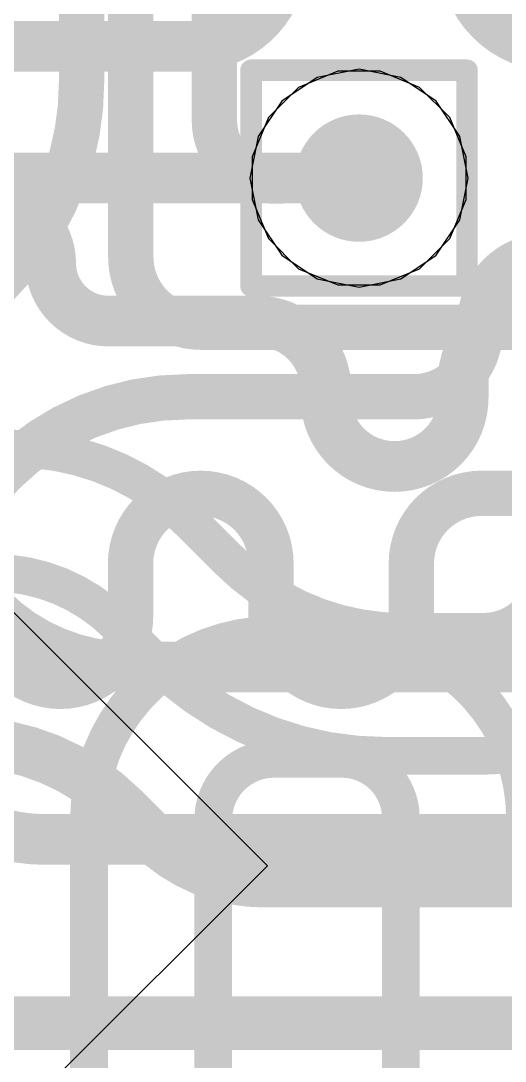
# Model space of a CAD drawing. Header units: inches. Extents: x -6 to 284, y -12 to 154.
# Drawn here: x 65.812 to 66.952, y 8.279 to 10.729 of the extents above; entities that cross this region are included whole.
import ezdxf

# ---------------------------------------------------------------- set-up
doc = ezdxf.new("R2010")
doc.units = ezdxf.units.IN
for name, color, linetype in [('Bottom Layer', 5, 'Continuous'), ('Drill Drawing', 1, 'Continuous'), ('GND-1', 16, 'Continuous'), ('GND-2', 90, 'Continuous'), ('GND-3', 216, 'Continuous'), ('GND-4', 54, 'Continuous'), ('PWR-1', 156, 'Continuous'), ('PWR-2', 130, 'Continuous'), ('Signal L1', 76, 'Continuous'), ('Signal L2', 6, 'Continuous'), ('Top Layer', 1, 'Continuous'), ('Via Holes', 16, 'Continuous')]:
    doc.layers.add(name, color=color, linetype=linetype)

msp = doc.modelspace()

# ---------------------------------------------------------------- hatches: boundary and pattern name
at = {"layer": 'Bottom Layer'}
h = msp.add_hatch(color=5, dxfattribs=at)
edge = h.paths.add_edge_path()
edge.add_arc((66.60783731999999, 10.3581835), 0.1499997, 0, 360)
at = {"layer": 'GND-1'}
h = msp.add_hatch(color=16, dxfattribs=at)
edge = h.paths.add_edge_path()
edge.add_arc((66.60783731999999, 10.3581835), 0.1499997, 0, 360)
at = {"layer": 'GND-2'}
h = msp.add_hatch(color=90, dxfattribs=at)
edge = h.paths.add_edge_path()
edge.add_arc((66.60783731999999, 10.3581835), 0.1499997, 0, 360)
at = {"layer": 'GND-3'}
h = msp.add_hatch(color=216, dxfattribs=at)
edge = h.paths.add_edge_path()
edge.add_arc((66.60783731999999, 10.3581835), 0.1499997, 0, 360)
at = {"layer": 'GND-4'}
h = msp.add_hatch(color=54, dxfattribs=at)
edge = h.paths.add_edge_path()
edge.add_arc((66.60783731999999, 10.3581835), 0.1499997, 0, 360)
at = {"layer": 'PWR-1'}
h = msp.add_hatch(color=156, dxfattribs=at)
edge = h.paths.add_edge_path()
edge.add_arc((66.60783731999999, 10.3581835), 0.1499997, 0, 360)
at = {"layer": 'PWR-2'}
h = msp.add_hatch(color=130, dxfattribs=at)
edge = h.paths.add_edge_path()
edge.add_arc((66.60783731999999, 10.3581835), 0.1499997, 0, 360)
at = {"layer": 'Signal L1'}
h = msp.add_hatch(color=76, dxfattribs=at)
edge = h.paths.add_edge_path()
edge.add_arc((66.60783731999999, 10.3581835), 0.1499997, 0, 360)
at = {"layer": 'Signal L2'}
h = msp.add_hatch(color=6, dxfattribs=at)
edge = h.paths.add_edge_path()
edge.add_arc((66.60783731999999, 10.3581835), 0.1499997, 0, 360)
at = {"layer": 'Top Layer'}
h = msp.add_hatch(color=1, dxfattribs=at)
edge = h.paths.add_edge_path()
edge.add_arc((66.60783731999999, 10.3581835), 0.1499997, 0, 360)
at = {"layer": 'Via Holes'}
h = msp.add_hatch(color=7, dxfattribs=at)
edge = h.paths.add_edge_path()
edge.add_arc((66.60783731999999, 10.3581835), 0.07499858, 0, 360)

# ---------------------------------------------------------------- linework, layer by layer
at = {"layer": 'Bottom Layer'}
for points in [[(66.07104896, 10.17212342, 0.10668, 0.10668, 0), (66.07104896, 11.16982526, 0.10668, 0.10668, 0)], [(66.23614896, 10.00702342, 0.10668, 0.10668, -0.4142135623730951), (66.07104896, 10.17212342, 0.10668, 0.10668, 0)], [(66.23614896, 10.00702342, 0.10668, 0.10668, 0), (67.63077659999999, 10.00702342, 0.10668, 0.10668, 0)], [(66.07051048, 9.45076342, 0.10668, 0.10668, -0.9999999999999999), (66.40071048, 9.45076342, 0.10668, 0.10668, 0)], [(66.73091047999999, 9.45076342, 0.10668, 0.10668, -0.4142135623730951), (66.89601048, 9.61586342, 0.10668, 0.10668, 0)], [(66.89601048, 9.61586342, 0.10668, 0.10668, 0), (67.28309123999999, 9.61586342, 0.10668, 0.10668, 0)], [(66.07051048, 9.3263085, 0.10668, 0.10668, 0), (66.07051048, 9.45076342, 0.10668, 0.10668, 0)], [(66.40071048, 9.3263085, 0.10668, 0.10668, 0), (66.40071048, 9.45076342, 0.10668, 0.10668, 0)], [(66.73091047999999, 9.3263085, 0.10668, 0.10668, 0), (66.73091047999999, 9.45076342, 0.10668, 0.10668, 0)], [(66.07051048, 9.3263085, 0.10668, 0.10668, -0.9999999999999999), (65.74031047999999, 9.3263085, 0.10668, 0.10668, 0)], [(66.73091047999999, 9.3263085, 0.10668, 0.10668, -0.9999999999999999), (66.40071048, 9.3263085, 0.10668, 0.10668, 0)]]:
    msp.add_lwpolyline(points, format="xyseb", dxfattribs=at)
for points in [[(66.04437895999999, 10.17212342, 0.05333999999999999, 0.05333999999999999, 1), (66.09771896, 10.17212342, 0.05333999999999999, 0.05333999999999999, 1)], [(66.04437895999999, 10.17212342, 0.05333999999999999, 0.05333999999999999, 1), (66.09771896, 10.17212342, 0.05333999999999999, 0.05333999999999999, 1)], [(66.20947896, 10.00702342, 0.05333999999999999, 0.05333999999999999, 1), (66.26281895999999, 10.00702342, 0.05333999999999999, 0.05333999999999999, 1)], [(66.20947896, 10.00702342, 0.05333999999999999, 0.05333999999999999, 1), (66.26281895999999, 10.00702342, 0.05333999999999999, 0.05333999999999999, 1)], [(66.86934048, 9.61586342, 0.05333999999999999, 0.05333999999999999, 1), (66.92268048, 9.61586342, 0.05333999999999999, 0.05333999999999999, 1)], [(66.86934048, 9.61586342, 0.05333999999999999, 0.05333999999999999, 1), (66.92268048, 9.61586342, 0.05333999999999999, 0.05333999999999999, 1)], [(66.04384048, 9.45076342, 0.05333999999999999, 0.05333999999999999, 1), (66.09718047999999, 9.45076342, 0.05333999999999999, 0.05333999999999999, 1)], [(66.04384048, 9.45076342, 0.05333999999999999, 0.05333999999999999, 1), (66.09718047999999, 9.45076342, 0.05333999999999999, 0.05333999999999999, 1)], [(66.37404047999999, 9.45076342, 0.05333999999999999, 0.05333999999999999, 1), (66.42738048, 9.45076342, 0.05333999999999999, 0.05333999999999999, 1)], [(66.37404047999999, 9.45076342, 0.05333999999999999, 0.05333999999999999, 1), (66.42738048, 9.45076342, 0.05333999999999999, 0.05333999999999999, 1)], [(66.70424048, 9.45076342, 0.05333999999999999, 0.05333999999999999, 1), (66.75758047999999, 9.45076342, 0.05333999999999999, 0.05333999999999999, 1)], [(66.70424048, 9.45076342, 0.05333999999999999, 0.05333999999999999, 1), (66.75758047999999, 9.45076342, 0.05333999999999999, 0.05333999999999999, 1)], [(66.04384048, 9.3263085, 0.05333999999999999, 0.05333999999999999, 1), (66.09718047999999, 9.3263085, 0.05333999999999999, 0.05333999999999999, 1)], [(66.04384048, 9.3263085, 0.05333999999999999, 0.05333999999999999, 1), (66.09718047999999, 9.3263085, 0.05333999999999999, 0.05333999999999999, 1)], [(66.37404047999999, 9.3263085, 0.05333999999999999, 0.05333999999999999, 1), (66.42738048, 9.3263085, 0.05333999999999999, 0.05333999999999999, 1)], [(66.37404047999999, 9.3263085, 0.05333999999999999, 0.05333999999999999, 1), (66.42738048, 9.3263085, 0.05333999999999999, 0.05333999999999999, 1)], [(66.70424048, 9.3263085, 0.05333999999999999, 0.05333999999999999, 1), (66.75758047999999, 9.3263085, 0.05333999999999999, 0.05333999999999999, 1)], [(66.70424048, 9.3263085, 0.05333999999999999, 0.05333999999999999, 1), (66.75758047999999, 9.3263085, 0.05333999999999999, 0.05333999999999999, 1)]]:
    msp.add_lwpolyline(points, format="xyseb", close=True, dxfattribs=at)
at = {"layer": 'Drill Drawing'}
for points in [[(66.35383732, 10.6121835, 0.0508, 0.0508, 0), (66.86183731999999, 10.6121835, 0.0508, 0.0508, 0)], [(66.35383732, 10.1041835, 0.0508, 0.0508, 0), (66.35383732, 10.6121835, 0.0508, 0.0508, 0)], [(66.86183731999999, 10.1041835, 0.0508, 0.0508, 0), (66.86183731999999, 10.6121835, 0.0508, 0.0508, 0)], [(66.35383732, 10.1041835, 0.0508, 0.0508, 0), (66.86183731999999, 10.1041835, 0.0508, 0.0508, 0)]]:
    msp.add_lwpolyline(points, format="xyseb", dxfattribs=at)
for points in [[(66.34113731999999, 10.6121835, 0.0254, 0.0254, 1), (66.36653732, 10.6121835, 0.0254, 0.0254, 1)], [(66.34113731999999, 10.6121835, 0.0254, 0.0254, 1), (66.36653732, 10.6121835, 0.0254, 0.0254, 1)], [(66.84913732, 10.6121835, 0.0254, 0.0254, 1), (66.87453732, 10.6121835, 0.0254, 0.0254, 1)], [(66.84913732, 10.6121835, 0.0254, 0.0254, 1), (66.87453732, 10.6121835, 0.0254, 0.0254, 1)], [(66.34113731999999, 10.1041835, 0.0254, 0.0254, 1), (66.36653732, 10.1041835, 0.0254, 0.0254, 1)], [(66.34113731999999, 10.1041835, 0.0254, 0.0254, 1), (66.36653732, 10.1041835, 0.0254, 0.0254, 1)], [(66.84913732, 10.1041835, 0.0254, 0.0254, 1), (66.87453732, 10.1041835, 0.0254, 0.0254, 1)], [(66.84913732, 10.1041835, 0.0254, 0.0254, 1), (66.87453732, 10.1041835, 0.0254, 0.0254, 1)]]:
    msp.add_lwpolyline(points, format="xyseb", close=True, dxfattribs=at)
at = {"layer": 'GND-1'}
for p, q in [((66.5577917, 10.6097832), (66.46531792, 10.57148)), ((66.65788294000001, 10.6097832), (66.5577917, 10.6097832)), ((66.75035671999998, 10.57148), (66.65788294000001, 10.6097832)), ((66.46531792, 10.57148), (66.39454082, 10.5007029)), ((66.82113381999999, 10.5007029), (66.75035671999998, 10.57148)), ((66.39454082, 10.5007029), (66.35623761999999, 10.40822912)), ((66.85943702, 10.40822912), (66.82113381999999, 10.5007029)), ((66.35623761999999, 10.40822912), (66.35623761999999, 10.30813788)), ((66.85943702, 10.30813788), (66.85943702, 10.40822912)), ((66.35623761999999, 10.30813788), (66.39454082, 10.2156641)), ((66.82113381999999, 10.2156641), (66.85943702, 10.30813788)), ((66.39454082, 10.2156641), (66.46531792, 10.144887)), ((66.75035671999998, 10.144887), (66.82113381999999, 10.2156641)), ((66.46531792, 10.144887), (66.5577917, 10.1065838)), ((66.65788294000001, 10.1065838), (66.75035671999998, 10.144887)), ((66.5577917, 10.1065838), (66.65788294000001, 10.1065838))]:
    msp.add_line(p, q, dxfattribs=at)
at = {"layer": 'GND-2'}
for p, q in [((66.5577917, 10.6097832), (66.46531792, 10.57148)), ((66.65788294000001, 10.6097832), (66.5577917, 10.6097832)), ((66.75035671999998, 10.57148), (66.65788294000001, 10.6097832)), ((66.46531792, 10.57148), (66.39454082, 10.5007029)), ((66.82113381999999, 10.5007029), (66.75035671999998, 10.57148)), ((66.39454082, 10.5007029), (66.35623761999999, 10.40822912)), ((66.85943702, 10.40822912), (66.82113381999999, 10.5007029)), ((66.35623761999999, 10.40822912), (66.35623761999999, 10.30813788)), ((66.85943702, 10.30813788), (66.85943702, 10.40822912)), ((66.35623761999999, 10.30813788), (66.39454082, 10.2156641)), ((66.82113381999999, 10.2156641), (66.85943702, 10.30813788)), ((66.39454082, 10.2156641), (66.46531792, 10.144887)), ((66.75035671999998, 10.144887), (66.82113381999999, 10.2156641)), ((66.46531792, 10.144887), (66.5577917, 10.1065838)), ((66.65788294000001, 10.1065838), (66.75035671999998, 10.144887)), ((66.5577917, 10.1065838), (66.65788294000001, 10.1065838))]:
    msp.add_line(p, q, dxfattribs=at)
at = {"layer": 'GND-3'}
for p, q in [((66.5577917, 10.6097832), (66.46531792, 10.57148)), ((66.65788294000001, 10.6097832), (66.5577917, 10.6097832)), ((66.75035671999998, 10.57148), (66.65788294000001, 10.6097832)), ((66.46531792, 10.57148), (66.39454082, 10.5007029)), ((66.82113381999999, 10.5007029), (66.75035671999998, 10.57148)), ((66.39454082, 10.5007029), (66.35623761999999, 10.40822912)), ((66.85943702, 10.40822912), (66.82113381999999, 10.5007029)), ((66.35623761999999, 10.40822912), (66.35623761999999, 10.30813788)), ((66.85943702, 10.30813788), (66.85943702, 10.40822912)), ((66.35623761999999, 10.30813788), (66.39454082, 10.2156641)), ((66.82113381999999, 10.2156641), (66.85943702, 10.30813788)), ((66.39454082, 10.2156641), (66.46531792, 10.144887)), ((66.75035671999998, 10.144887), (66.82113381999999, 10.2156641)), ((66.46531792, 10.144887), (66.5577917, 10.1065838)), ((66.65788294000001, 10.1065838), (66.75035671999998, 10.144887)), ((66.5577917, 10.1065838), (66.65788294000001, 10.1065838))]:
    msp.add_line(p, q, dxfattribs=at)
at = {"layer": 'GND-4'}
for p, q in [((66.5577917, 10.6097832), (66.46531792, 10.57148)), ((66.65788294000001, 10.6097832), (66.5577917, 10.6097832)), ((66.75035671999998, 10.57148), (66.65788294000001, 10.6097832)), ((66.46531792, 10.57148), (66.39454082, 10.5007029)), ((66.82113381999999, 10.5007029), (66.75035671999998, 10.57148)), ((66.39454082, 10.5007029), (66.35623761999999, 10.40822912)), ((66.85943702, 10.40822912), (66.82113381999999, 10.5007029)), ((66.35623761999999, 10.40822912), (66.35623761999999, 10.30813788)), ((66.85943702, 10.30813788), (66.85943702, 10.40822912)), ((66.35623761999999, 10.30813788), (66.39454082, 10.2156641)), ((66.82113381999999, 10.2156641), (66.85943702, 10.30813788)), ((66.39454082, 10.2156641), (66.46531792, 10.144887)), ((66.75035671999998, 10.144887), (66.82113381999999, 10.2156641)), ((66.46531792, 10.144887), (66.5577917, 10.1065838)), ((66.65788294000001, 10.1065838), (66.75035671999998, 10.144887)), ((66.5577917, 10.1065838), (66.65788294000001, 10.1065838))]:
    msp.add_line(p, q, dxfattribs=at)
at = {"layer": 'PWR-1'}
for p, q in [((66.60783731999999, 10.61471334), (66.50966885999999, 10.59518582)), ((66.70600578, 10.59518582), (66.60783731999999, 10.61471334)), ((66.50966885999999, 10.59518582), (66.42644322, 10.5395776)), ((66.78923142, 10.5395776), (66.70600578, 10.59518582)), ((66.42644322, 10.5395776), (66.370835, 10.45635196)), ((66.84483964, 10.45635196), (66.78923142, 10.5395776)), ((66.370835, 10.45635196), (66.35130748, 10.3581835)), ((66.86436716, 10.3581835), (66.84483964, 10.45635196)), ((66.35130748, 10.3581835), (66.370835, 10.26001504)), ((66.84483964, 10.26001504), (66.86436716, 10.3581835)), ((66.370835, 10.26001504), (66.42644322, 10.1767894)), ((66.78923142, 10.1767894), (66.84483964, 10.26001504)), ((66.42644322, 10.1767894), (66.50966885999999, 10.12118118)), ((66.70600578, 10.12118118), (66.78923142, 10.1767894)), ((66.50966885999999, 10.12118118), (66.60783731999999, 10.10165366)), ((66.60783731999999, 10.10165366), (66.70600578, 10.12118118))]:
    msp.add_line(p, q, dxfattribs=at)
at = {"layer": 'PWR-2'}
for p, q in [((66.60783731999999, 10.61471334), (66.50966885999999, 10.59518582)), ((66.70600578, 10.59518582), (66.60783731999999, 10.61471334)), ((66.50966885999999, 10.59518582), (66.42644322, 10.5395776)), ((66.78923142, 10.5395776), (66.70600578, 10.59518582)), ((66.42644322, 10.5395776), (66.370835, 10.45635196)), ((66.84483964, 10.45635196), (66.78923142, 10.5395776)), ((66.370835, 10.45635196), (66.35130748, 10.3581835)), ((66.86436716, 10.3581835), (66.84483964, 10.45635196)), ((66.35130748, 10.3581835), (66.370835, 10.26001504)), ((66.84483964, 10.26001504), (66.86436716, 10.3581835)), ((66.370835, 10.26001504), (66.42644322, 10.1767894)), ((66.78923142, 10.1767894), (66.84483964, 10.26001504)), ((66.42644322, 10.1767894), (66.50966885999999, 10.12118118)), ((66.70600578, 10.12118118), (66.78923142, 10.1767894)), ((66.50966885999999, 10.12118118), (66.60783731999999, 10.10165366)), ((66.60783731999999, 10.10165366), (66.70600578, 10.12118118))]:
    msp.add_line(p, q, dxfattribs=at)
at = {"layer": 'Signal L1'}
for points in [[(66.42878001999999, 10.88205342, 0.11938, 0.11938, -0.4142135623730951), (66.21542002, 10.66869342, 0.11938, 0.11938, 0)], [(67.28222002, 10.88205342, 0.11938, 0.11938, -0.9999999999999999), (66.85550002, 10.88205342, 0.11938, 0.11938, 0)], [(64.06783732, 10.66869342, 0.11938, 0.11938, 0), (66.21542002, 10.66869342, 0.11938, 0.11938, 0)], [(65.61080858, 10.15733046, 0.11938, 0.11938, -0.9999999999999999), (65.88258857999999, 10.15733046, 0.11938, 0.11938, 0)], [(65.88258857999999, 10.15730506, 0.11938, 0.11938, 0), (65.88258857999999, 10.15733046, 0.11938, 0.11938, 0)], [(66.01847858, 10.02141506, 0.11938, 0.11938, -0.4142135623730951), (65.88258857999999, 10.15730506, 0.11938, 0.11938, 0)], [(66.85266792, 9.8811588, 0.11938, 0.11938, -0.9999999999999999), (67.17524791999999, 9.8811588, 0.11938, 0.11938, 0)], [(66.01847858, 10.02141506, 0.11938, 0.11938, 0), (66.36879792, 10.02141506, 0.11938, 0.11938, 0)], [(66.36879792, 10.02141506, 0.11938, 0.11938, -0.4142135623730951), (66.53008792, 9.86012506, 0.11938, 0.11938, 0)], [(66.85266792, 9.8402521, 0.11938, 0.11938, 0), (66.85266792, 9.8811588, 0.11938, 0.11938, 0)], [(66.53008792, 9.8402521, 0.11938, 0.11938, 0), (66.53008792, 9.86012506, 0.11938, 0.11938, 0)], [(66.85266792, 9.8402521, 0.11938, 0.11938, -0.9999999999999999), (66.53008792, 9.8402521, 0.11938, 0.11938, 0)], [(66.06960624, 9.206489079999999, 0.11938, 0.11938, -0.1986766230359595), (65.74289112, 9.34164502, 0.11938, 0.11938, 0)], [(66.06960624, 9.206489079999999, 0.11938, 0.11938, 0), (67.69811453999999, 9.206489079999999, 0.11938, 0.11938, 0)], [(65.86895385999999, 8.800675819999999, 0.11938, 0.11938, -0.198912367379658), (65.59183732, 8.915460959999999, 0.11938, 0.11938, 0)], [(65.86895385999999, 8.800675819999999, 0.11938, 0.11938, 0), (72.83070015999999, 8.800675819999999, 0.11938, 0.11938, 0)], [(64.01477926, 8.37136502, 0.11938, 0.11938, 0), (73.68458212, 8.37136502, 0.11938, 0.11938, 0)]]:
    msp.add_lwpolyline(points, format="xyseb", dxfattribs=at)
for points in [[(66.18557502, 10.66869342, 0.05969, 0.05969, 1), (66.24526501999999, 10.66869342, 0.05969, 0.05969, 1)], [(66.18557502, 10.66869342, 0.05969, 0.05969, 1), (66.24526501999999, 10.66869342, 0.05969, 0.05969, 1)], [(65.85274358, 10.15733046, 0.05969, 0.05969, 1), (65.91243358, 10.15733046, 0.05969, 0.05969, 1)], [(65.85274358, 10.15733046, 0.05969, 0.05969, 1), (65.91243358, 10.15733046, 0.05969, 0.05969, 1)], [(65.85274358, 10.15730506, 0.05969, 0.05969, 1), (65.91243358, 10.15730506, 0.05969, 0.05969, 1)], [(65.85274358, 10.15730506, 0.05969, 0.05969, 1), (65.91243358, 10.15730506, 0.05969, 0.05969, 1)], [(65.98863358, 10.02141506, 0.05969, 0.05969, 1), (66.04832357999999, 10.02141506, 0.05969, 0.05969, 1)], [(65.98863358, 10.02141506, 0.05969, 0.05969, 1), (66.04832357999999, 10.02141506, 0.05969, 0.05969, 1)], [(66.33895292, 10.02141506, 0.05969, 0.05969, 1), (66.39864292, 10.02141506, 0.05969, 0.05969, 1)], [(66.33895292, 10.02141506, 0.05969, 0.05969, 1), (66.39864292, 10.02141506, 0.05969, 0.05969, 1)], [(66.82282292, 9.8811588, 0.05969, 0.05969, 1), (66.88251292, 9.8811588, 0.05969, 0.05969, 1)], [(66.82282292, 9.8811588, 0.05969, 0.05969, 1), (66.88251292, 9.8811588, 0.05969, 0.05969, 1)], [(66.50024292, 9.86012506, 0.05969, 0.05969, 1), (66.55993292, 9.86012506, 0.05969, 0.05969, 1)], [(66.50024292, 9.86012506, 0.05969, 0.05969, 1), (66.55993292, 9.86012506, 0.05969, 0.05969, 1)], [(66.50024292, 9.8402521, 0.05969, 0.05969, 1), (66.55993292, 9.8402521, 0.05969, 0.05969, 1)], [(66.50024292, 9.8402521, 0.05969, 0.05969, 1), (66.55993292, 9.8402521, 0.05969, 0.05969, 1)], [(66.82282292, 9.8402521, 0.05969, 0.05969, 1), (66.88251292, 9.8402521, 0.05969, 0.05969, 1)], [(66.82282292, 9.8402521, 0.05969, 0.05969, 1), (66.88251292, 9.8402521, 0.05969, 0.05969, 1)], [(66.03976123999999, 9.206489079999999, 0.05969, 0.05969, 1), (66.09945124, 9.206489079999999, 0.05969, 0.05969, 1)], [(66.03976123999999, 9.206489079999999, 0.05969, 0.05969, 1), (66.09945124, 9.206489079999999, 0.05969, 0.05969, 1)], [(65.83910886, 8.800675819999999, 0.05969, 0.05969, 1), (65.89879886, 8.800675819999999, 0.05969, 0.05969, 1)], [(65.83910886, 8.800675819999999, 0.05969, 0.05969, 1), (65.89879886, 8.800675819999999, 0.05969, 0.05969, 1)]]:
    msp.add_lwpolyline(points, format="xyseb", close=True, dxfattribs=at)
at = {"layer": 'Signal L2'}
for points in [[(65.63691977999999, 10.3581835, 0.11938, 0.11938, 0), (66.60783731999999, 10.3581835, 0.11938, 0.11938, 0)], [(65.3322417, 9.72102958, 0.08889999999999999, 0.08889999999999999, 0), (65.79225602, 9.72102958, 0.08889999999999999, 0.08889999999999999, 0)], [(65.79698042, 9.721042279999999, 0.08889999999999999, 0.08889999999999999, -0.2005161979741996), (66.20983456, 9.54987676, 0.08889999999999999, 0.08889999999999999, 0)], [(66.20983202, 9.54987422, 0.08889999999999999, 0.08889999999999999, 0), (66.21267936, 9.54701164, 0.08889999999999999, 0.08889999999999999, 0)], [(66.21267936, 9.54701164, 0.08889999999999999, 0.08889999999999999, 0), (66.29992328, 9.459775339999998, 0.08889999999999999, 0.08889999999999999, 0)], [(66.71046602, 9.28972488, 0.08889999999999999, 0.08889999999999999, -0.198912367379658), (66.29992582, 9.459777879999999, 0.08889999999999999, 0.08889999999999999, 0)], [(65.74592895999999, 9.428929579999998, 0.08889999999999999, 0.08889999999999999, -0.1986622820675301), (66.03941834, 9.307189919999999, 0.08889999999999999, 0.08889999999999999, 0)], [(67.33912871999999, 9.43577488, 0.08889999999999999, 0.08889999999999999, -0.4142135623730951), (66.90097872, 8.997624879999998, 0.08889999999999999, 0.08889999999999999, 0)], [(67.04702872, 9.43577488, 0.08889999999999999, 0.08889999999999999, -0.4142135623730951), (66.90097872, 9.28972488, 0.08889999999999999, 0.08889999999999999, 0)], [(66.0394158, 9.307187379999998, 0.08889999999999999, 0.08889999999999999, 0), (66.0405969, 9.306008819999999, 0.08889999999999999, 0.08889999999999999, 0)], [(66.0405969, 9.306008819999999, 0.08889999999999999, 0.08889999999999999, 0), (66.12077962, 9.22582864, 0.08889999999999999, 0.08889999999999999, 0)], [(66.71046602, 9.28972488, 0.08889999999999999, 0.08889999999999999, 0), (66.90097872, 9.28972488, 0.08889999999999999, 0.08889999999999999, 0)], [(66.66968378, 8.99762234, 0.08889999999999999, 0.08889999999999999, -0.1995972435063841), (66.12077962, 9.22582864, 0.08889999999999999, 0.08889999999999999, 0)], [(65.67644725999999, 9.03039342, 0.11938, 0.11938, -0.1986991494080848), (66.0520269, 8.87500384, 0.11938, 0.11938, 0)], [(66.66968378, 8.99762234, 0.08889999999999999, 0.08889999999999999, 0), (66.66968632, 8.997624879999998, 0.08889999999999999, 0.08889999999999999, 0)], [(66.66968632, 8.997624879999998, 0.08889999999999999, 0.08889999999999999, 0), (66.90097872, 8.997624879999998, 0.08889999999999999, 0.08889999999999999, 0)], [(66.05233424, 8.8746965, 0.11938, 0.11938, 0), (66.11539735999999, 8.81163338, 0.11938, 0.11938, 0)], [(66.3846526, 8.70019342, 0.11938, 0.11938, -0.1987644589969734), (66.11539735999999, 8.81163338, 0.11938, 0.11938, 0)], [(66.3846526, 8.70019342, 0.11938, 0.11938, 0), (76.26723125999999, 8.70019342, 0.11938, 0.11938, 0)], [(64.4796526, 8.364913419999999, 0.11938, 0.11938, 0), (78.60933732, 8.364913419999999, 0.11938, 0.11938, 0)]]:
    msp.add_lwpolyline(points, format="xyseb", dxfattribs=at)
for points in [[(66.57799231999999, 10.3581835, 0.05969, 0.05969, 1), (66.63768232, 10.3581835, 0.05969, 0.05969, 1)], [(65.77003101999999, 9.72102958, 0.04445, 0.04445, 1), (65.81448102, 9.72102958, 0.04445, 0.04445, 1)], [(65.77475541999999, 9.721042279999999, 0.04445, 0.04445, 1), (65.81920541999999, 9.721042279999999, 0.04445, 0.04445, 1)], [(66.18760702, 9.54987422, 0.04445, 0.04445, 1), (66.23205702, 9.54987422, 0.04445, 0.04445, 1)], [(66.18760956, 9.54987676, 0.04445, 0.04445, 1), (66.23205956, 9.54987676, 0.04445, 0.04445, 1)], [(66.19045435999999, 9.54701164, 0.04445, 0.04445, 1), (66.23490435999999, 9.54701164, 0.04445, 0.04445, 1)], [(66.19045435999999, 9.54701164, 0.04445, 0.04445, 1), (66.23490435999999, 9.54701164, 0.04445, 0.04445, 1)], [(66.27769828, 9.459775339999998, 0.04445, 0.04445, 1), (66.32214828, 9.459775339999998, 0.04445, 0.04445, 1)], [(66.27770081999999, 9.459777879999999, 0.04445, 0.04445, 1), (66.32215082, 9.459777879999999, 0.04445, 0.04445, 1)], [(66.0171908, 9.307187379999998, 0.04445, 0.04445, 1), (66.0616408, 9.307187379999998, 0.04445, 0.04445, 1)], [(66.01719333999999, 9.307189919999999, 0.04445, 0.04445, 1), (66.06164334, 9.307189919999999, 0.04445, 0.04445, 1)], [(66.0183719, 9.306008819999999, 0.04445, 0.04445, 1), (66.0628219, 9.306008819999999, 0.04445, 0.04445, 1)], [(66.0183719, 9.306008819999999, 0.04445, 0.04445, 1), (66.0628219, 9.306008819999999, 0.04445, 0.04445, 1)], [(66.68824101999999, 9.28972488, 0.04445, 0.04445, 1), (66.73269101999999, 9.28972488, 0.04445, 0.04445, 1)], [(66.68824101999999, 9.28972488, 0.04445, 0.04445, 1), (66.73269101999999, 9.28972488, 0.04445, 0.04445, 1)], [(66.87875371999999, 9.28972488, 0.04445, 0.04445, 1), (66.92320372, 9.28972488, 0.04445, 0.04445, 1)], [(66.87875371999999, 9.28972488, 0.04445, 0.04445, 1), (66.92320372, 9.28972488, 0.04445, 0.04445, 1)], [(66.09855461999999, 9.22582864, 0.04445, 0.04445, 1), (66.14300462, 9.22582864, 0.04445, 0.04445, 1)], [(66.09855461999999, 9.22582864, 0.04445, 0.04445, 1), (66.14300462, 9.22582864, 0.04445, 0.04445, 1)], [(66.64745878, 8.99762234, 0.04445, 0.04445, 1), (66.69190877999999, 8.99762234, 0.04445, 0.04445, 1)], [(66.64745878, 8.99762234, 0.04445, 0.04445, 1), (66.69190877999999, 8.99762234, 0.04445, 0.04445, 1)], [(66.64746131999999, 8.997624879999998, 0.04445, 0.04445, 1), (66.69191132, 8.997624879999998, 0.04445, 0.04445, 1)], [(66.64746131999999, 8.997624879999998, 0.04445, 0.04445, 1), (66.69191132, 8.997624879999998, 0.04445, 0.04445, 1)], [(66.87875371999999, 8.997624879999998, 0.04445, 0.04445, 1), (66.92320372, 8.997624879999998, 0.04445, 0.04445, 1)], [(66.87875371999999, 8.997624879999998, 0.04445, 0.04445, 1), (66.92320372, 8.997624879999998, 0.04445, 0.04445, 1)], [(66.0221819, 8.87500384, 0.05969, 0.05969, 1), (66.0818719, 8.87500384, 0.05969, 0.05969, 1)], [(66.02248924, 8.8746965, 0.05969, 0.05969, 1), (66.08217924, 8.8746965, 0.05969, 0.05969, 1)], [(66.08555236, 8.81163338, 0.05969, 0.05969, 1), (66.14524236, 8.81163338, 0.05969, 0.05969, 1)], [(66.08555236, 8.81163338, 0.05969, 0.05969, 1), (66.14524236, 8.81163338, 0.05969, 0.05969, 1)], [(66.3548076, 8.70019342, 0.05969, 0.05969, 1), (66.41449759999999, 8.70019342, 0.05969, 0.05969, 1)], [(66.3548076, 8.70019342, 0.05969, 0.05969, 1), (66.41449759999999, 8.70019342, 0.05969, 0.05969, 1)]]:
    msp.add_lwpolyline(points, format="xyseb", close=True, dxfattribs=at)
at = {"layer": 'Top Layer'}
for p, q in [((56.24125912, 18.8896371), (66.39227006, 8.7386287)), ((66.39227006, 8.7386287), (54.18816949999999, -3.46547186))]:
    msp.add_line(p, q, dxfattribs=at)
for points in [[(67.08118155999999, 10.68102258, 0.10668, 0.10668, -0.9999999999999999), (67.08118155999999, 11.1811435, 0.10668, 0.10668, 0)], [(65.95525036, 10.58557446, 0.10668, 0.10668, 0), (65.95525036, 10.96136492, 0.10668, 0.10668, 0)], [(66.26767036, 10.51706558, 0.10668, 0.10668, 0), (66.26767036, 10.96136492, 0.10668, 0.10668, 0)], [(65.95525036, 10.5845356, 0.10668, 0.10668, -0.198912774969612), (65.75876358000001, 10.1101779, 0.10668, 0.10668, 0)], [(66.26766782, 10.49349692, 0.10668, 0.10668, 0), (66.26767036, 10.51706558, 0.10668, 0.10668, 0)], [(66.40763451999999, 10.35099276, 0.10668, 0.10668, -0.4089821725517295), (66.26766782, 10.49349692, 0.10668, 0.10668, 0)], [(66.40900357999999, 10.35099022, 0.10668, 0.10668, -0.003202326124212172), (66.40763706, 10.35099784, 0.10668, 0.10668, 0)], [(66.40900357999999, 10.35099022, 0.10668, 0.10668, 0), (66.41080952, 10.35099276, 0.10668, 0.10668, 0)], [(66.41080952, 10.35099276, 0.10668, 0.10668, 0), (66.4126053, 10.35105372, 0.10668, 0.10668, 0)], [(66.41277294, 10.35106134, 0.10668, 0.10668, -0.0003932303804336732), (66.4126053, 10.35105626, 0.10668, 0.10668, 0)], [(66.41277294, 10.35106134, 0.10668, 0.10668, 0), (66.60783731999999, 10.3581835, 0.10668, 0.10668, 0)], [(66.89281262, 10.0187506, 0.10668, 0.10668, -0.9999999999999999), (67.20523262, 10.0187506, 0.10668, 0.10668, 0)], [(66.89281262, 9.99940342, 0.10668, 0.10668, 0), (66.89281262, 10.0187506, 0.10668, 0.10668, 0)], [(66.89281262, 9.99940342, 0.10668, 0.10668, -0.4142135623730951), (66.73660262, 9.84319342, 0.10668, 0.10668, 0)], [(65.59183732, 9.23252916, 0.10668, 0.10668, -0.4142135623730951), (66.20250158, 9.84319342, 0.10668, 0.10668, 0)], [(66.20250158, 9.84319342, 0.10668, 0.10668, 0), (66.73660262, 9.84319342, 0.10668, 0.10668, 0)], [(65.97283478, 8.84735594, 0.08889999999999999, 0.08889999999999999, -0.4142135623730951), (66.40806885999999, 9.28259002, 0.08889999999999999, 0.08889999999999999, 0)], [(66.40806885999999, 9.28259002, 0.08889999999999999, 0.08889999999999999, 0), (66.56757578, 9.28259002, 0.08889999999999999, 0.08889999999999999, 0)], [(66.56757578, 9.28259002, 0.08889999999999999, 0.08889999999999999, -0.4142135623730951), (66.99816166, 8.852004139999998, 0.08889999999999999, 0.08889999999999999, 0)], [(66.26493477999999, 8.84735594, 0.08889999999999999, 0.08889999999999999, -0.4142135623730951), (66.40806885999999, 8.99049002, 0.08889999999999999, 0.08889999999999999, 0)], [(66.40806885999999, 8.99049002, 0.08889999999999999, 0.08889999999999999, 0), (66.56757578, 8.99049002, 0.08889999999999999, 0.08889999999999999, 0)], [(66.56757578, 8.99049002, 0.08889999999999999, 0.08889999999999999, -0.4142135623730951), (66.70606166, 8.852004139999998, 0.08889999999999999, 0.08889999999999999, 0)], [(66.70606166, 7.95917636, 0.08889999999999999, 0.08889999999999999, 0), (66.70606166, 8.852004139999998, 0.08889999999999999, 0.08889999999999999, 0)], [(65.97283478, 7.620706119999999, 0.08889999999999999, 0.08889999999999999, 0), (65.97283478, 8.84735594, 0.08889999999999999, 0.08889999999999999, 0)], [(66.26493477999999, 7.620706119999999, 0.08889999999999999, 0.08889999999999999, 0), (66.26493477999999, 8.84735594, 0.08889999999999999, 0.08889999999999999, 0)]]:
    msp.add_lwpolyline(points, format="xyseb", dxfattribs=at)
for points in [[(65.92858036, 10.58557446, 0.05333999999999999, 0.05333999999999999, 1), (65.98192035999999, 10.58557446, 0.05333999999999999, 0.05333999999999999, 1)], [(65.92858036, 10.5845356, 0.05333999999999999, 0.05333999999999999, 1), (65.98192035999999, 10.5845356, 0.05333999999999999, 0.05333999999999999, 1)], [(66.24100036, 10.51706558, 0.05333999999999999, 0.05333999999999999, 1), (66.29434036, 10.51706558, 0.05333999999999999, 0.05333999999999999, 1)], [(66.24100036, 10.51706558, 0.05333999999999999, 0.05333999999999999, 1), (66.29434036, 10.51706558, 0.05333999999999999, 0.05333999999999999, 1)], [(66.24099781999999, 10.49349692, 0.05333999999999999, 0.05333999999999999, 1), (66.29433782, 10.49349692, 0.05333999999999999, 0.05333999999999999, 1)], [(66.24099781999999, 10.49349692, 0.05333999999999999, 0.05333999999999999, 1), (66.29433782, 10.49349692, 0.05333999999999999, 0.05333999999999999, 1)], [(66.38096451999999, 10.35099276, 0.05333999999999999, 0.05333999999999999, 1), (66.43430452, 10.35099276, 0.05333999999999999, 0.05333999999999999, 1)], [(66.38096705999999, 10.35099784, 0.05333999999999999, 0.05333999999999999, 1), (66.43430706, 10.35099784, 0.05333999999999999, 0.05333999999999999, 1)], [(66.38233358, 10.35099022, 0.05333999999999999, 0.05333999999999999, 1), (66.43567357999999, 10.35099022, 0.05333999999999999, 0.05333999999999999, 1)], [(66.38233358, 10.35099022, 0.05333999999999999, 0.05333999999999999, 1), (66.43567357999999, 10.35099022, 0.05333999999999999, 0.05333999999999999, 1)], [(66.38413951999999, 10.35099276, 0.05333999999999999, 0.05333999999999999, 1), (66.43747952, 10.35099276, 0.05333999999999999, 0.05333999999999999, 1)], [(66.38413951999999, 10.35099276, 0.05333999999999999, 0.05333999999999999, 1), (66.43747952, 10.35099276, 0.05333999999999999, 0.05333999999999999, 1)], [(66.3859353, 10.35105626, 0.05333999999999999, 0.05333999999999999, 1), (66.43927529999999, 10.35105626, 0.05333999999999999, 0.05333999999999999, 1)], [(66.3859353, 10.35105372, 0.05333999999999999, 0.05333999999999999, 1), (66.43927529999999, 10.35105372, 0.05333999999999999, 0.05333999999999999, 1)], [(66.38610293999999, 10.35106134, 0.05333999999999999, 0.05333999999999999, 1), (66.43944293999999, 10.35106134, 0.05333999999999999, 0.05333999999999999, 1)], [(66.38610293999999, 10.35106134, 0.05333999999999999, 0.05333999999999999, 1), (66.43944293999999, 10.35106134, 0.05333999999999999, 0.05333999999999999, 1)], [(66.58116731999999, 10.3581835, 0.05333999999999999, 0.05333999999999999, 1), (66.63450732, 10.3581835, 0.05333999999999999, 0.05333999999999999, 1)], [(66.86614262, 10.0187506, 0.05333999999999999, 0.05333999999999999, 1), (66.91948262, 10.0187506, 0.05333999999999999, 0.05333999999999999, 1)], [(66.86614262, 10.0187506, 0.05333999999999999, 0.05333999999999999, 1), (66.91948262, 10.0187506, 0.05333999999999999, 0.05333999999999999, 1)], [(66.86614262, 9.99940342, 0.05333999999999999, 0.05333999999999999, 1), (66.91948262, 9.99940342, 0.05333999999999999, 0.05333999999999999, 1)], [(66.86614262, 9.99940342, 0.05333999999999999, 0.05333999999999999, 1), (66.91948262, 9.99940342, 0.05333999999999999, 0.05333999999999999, 1)], [(66.17583158, 9.84319342, 0.05333999999999999, 0.05333999999999999, 1), (66.22917157999998, 9.84319342, 0.05333999999999999, 0.05333999999999999, 1)], [(66.17583158, 9.84319342, 0.05333999999999999, 0.05333999999999999, 1), (66.22917157999998, 9.84319342, 0.05333999999999999, 0.05333999999999999, 1)], [(66.70993261999999, 9.84319342, 0.05333999999999999, 0.05333999999999999, 1), (66.76327262, 9.84319342, 0.05333999999999999, 0.05333999999999999, 1)], [(66.70993261999999, 9.84319342, 0.05333999999999999, 0.05333999999999999, 1), (66.76327262, 9.84319342, 0.05333999999999999, 0.05333999999999999, 1)], [(66.38584386, 9.28259002, 0.04445, 0.04445, 1), (66.43029385999999, 9.28259002, 0.04445, 0.04445, 1)], [(66.38584386, 9.28259002, 0.04445, 0.04445, 1), (66.43029385999999, 9.28259002, 0.04445, 0.04445, 1)], [(66.54535077999999, 9.28259002, 0.04445, 0.04445, 1), (66.58980078, 9.28259002, 0.04445, 0.04445, 1)], [(66.54535077999999, 9.28259002, 0.04445, 0.04445, 1), (66.58980078, 9.28259002, 0.04445, 0.04445, 1)], [(66.38584386, 8.99049002, 0.04445, 0.04445, 1), (66.43029385999999, 8.99049002, 0.04445, 0.04445, 1)], [(66.38584386, 8.99049002, 0.04445, 0.04445, 1), (66.43029385999999, 8.99049002, 0.04445, 0.04445, 1)], [(66.54535077999999, 8.99049002, 0.04445, 0.04445, 1), (66.58980078, 8.99049002, 0.04445, 0.04445, 1)], [(66.54535077999999, 8.99049002, 0.04445, 0.04445, 1), (66.58980078, 8.99049002, 0.04445, 0.04445, 1)], [(66.68383666, 8.852004139999998, 0.04445, 0.04445, 1), (66.72828666, 8.852004139999998, 0.04445, 0.04445, 1)], [(66.68383666, 8.852004139999998, 0.04445, 0.04445, 1), (66.72828666, 8.852004139999998, 0.04445, 0.04445, 1)], [(65.95060978, 8.84735594, 0.04445, 0.04445, 1), (65.99505977999999, 8.84735594, 0.04445, 0.04445, 1)], [(65.95060978, 8.84735594, 0.04445, 0.04445, 1), (65.99505977999999, 8.84735594, 0.04445, 0.04445, 1)], [(66.24270978, 8.84735594, 0.04445, 0.04445, 1), (66.28715978, 8.84735594, 0.04445, 0.04445, 1)], [(66.24270978, 8.84735594, 0.04445, 0.04445, 1), (66.28715978, 8.84735594, 0.04445, 0.04445, 1)]]:
    msp.add_lwpolyline(points, format="xyseb", close=True, dxfattribs=at)

doc.saveas('drawing.dxf')
